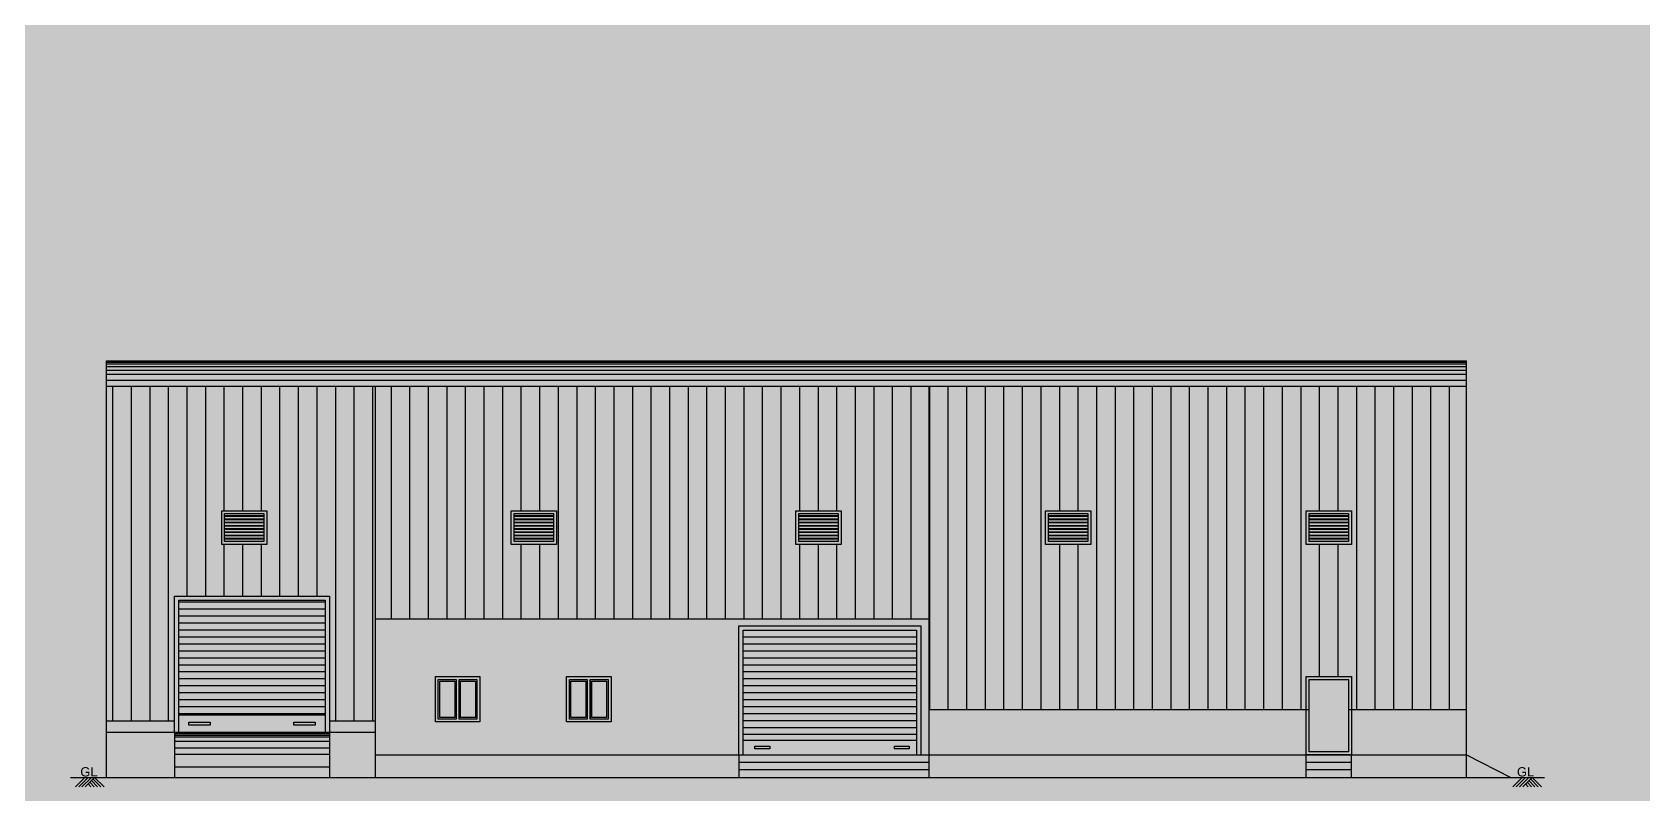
# Model space of a CAD drawing. Header units: metres. Extents: x 0 to 11269, y -5244 to -4054.
# Drawn here: x 10379.48 to 10422.86, y -4831.08 to -4810.58 of the extents above; entities that cross this region are included whole.
import ezdxf

# ---------------------------------------------------------------- set-up
doc = ezdxf.new("R2010")
doc.units = ezdxf.units.M
doc.header["$MEASUREMENT"] = 0
for name, color, linetype in [('2CON', 5, 'Continuous'), ('BOUNDARY', 6, 'Continuous'), ('DIM', 3, 'Continuous')]:
    doc.layers.add(name, color=color, linetype=linetype)
doc.styles.get("Standard").update_dxf_attribs({"font": 'arial.ttf'})
doc.dimstyles.new('300', dxfattribs={"dimscale": 0.1, "dimtxt": 500, "dimasz": 2000, "dimexe": 400, "dimexo": 1500, "dimgap": 0, "dimtad": 1, "dimlfac": 0.001, "dimzin": 0, "dimdsep": 46, "dimtxsty": 'Standard', "dimcen": 800, "dimse1": 1, "dimse2": 1, "dimclrd": 1, "dimclre": 5, "dimclrt": 3, "dimadec": 0, "dimazin": 0, "dimtfac": 1, "dimtix": 1, "dimtofl": 0, "dimtmove": 1, "dimatfit": 3, "dimfxl": 0, "dimtolj": 1, "dimtzin": 0, "dimarcsym": 0})
doc.dimstyles.new('GG', dxfattribs={"dimscale": 0.1, "dimtxt": 2000, "dimasz": 2000, "dimexe": 400, "dimexo": 1500, "dimgap": 0.08, "dimtad": 1, "dimlfac": 0.001, "dimzin": 0, "dimdsep": 46, "dimtxsty": 'Standard', "dimcen": 800, "dimse1": 1, "dimse2": 1, "dimclrd": 1, "dimclre": 5, "dimclrt": 3, "dimadec": 0, "dimazin": 0, "dimtfac": 1, "dimtix": 1, "dimtofl": 0, "dimtmove": 0, "dimatfit": 3, "dimfxl": 0, "dimtolj": 1, "dimtzin": 0, "dimarcsym": 0})
pattern_1 = [(270, (4975.15453, 821.2048), (0.5, -1e-16), [])]
pattern_2 = [(180, (4975.15453, 821.2048), (0, -0.1875), [])]

msp = doc.modelspace()

# ---------------------------------------------------------------- hatches: boundary and pattern name
at = {"layer": 'DIM', "linetype": 'ByBlock', "ltscale": 100}
h = msp.add_hatch(dxfattribs=at)
h.set_pattern_fill('ANSI31', color=4, scale=4, angle=225, style=0)
h.set_pattern_definition(pattern_1)
h.paths.add_polyline_path([(10385.80403, -4823.4627), (10385.80403, -4824.3727), (10384.58403, -4824.3727), (10384.58403, -4823.4627)])
h.paths.add_polyline_path([(10388.72803, -4820.11126), (10381.48303, -4820.11126), (10381.48303, -4829.1152), (10383.31103, -4829.1152), (10383.31103, -4825.7602), (10387.48903, -4825.7602), (10387.48903, -4829.1152), (10388.72803, -4829.1152)])
h = msp.add_hatch(dxfattribs=at)
h.set_pattern_fill('ANSI31', color=4, scale=4, angle=225, style=0)
h.set_pattern_definition(pattern_1)
h.paths.add_polyline_path([(10401.26653, -4823.4627), (10401.26653, -4824.3727), (10400.04653, -4824.3727), (10400.04653, -4823.4627)])
h.paths.add_polyline_path([(10392.37953, -4824.3727), (10392.37953, -4823.4627), (10393.59953, -4823.4627), (10393.59953, -4824.3727)])
h.paths.add_polyline_path([(10403.64303, -4820.11126), (10388.72803, -4820.11126), (10388.72803, -4826.3702), (10403.64303, -4826.3702)])
h = msp.add_hatch(dxfattribs=at)
h.set_pattern_fill('ANSI31', color=4, scale=4, angle=225, style=0)
h.set_pattern_definition(pattern_1)
h.paths.add_polyline_path([(10403.64303, -4828.8102), (10413.79603, -4828.8102), (10413.79603, -4827.9302), (10415.01603, -4827.9302), (10415.01603, -4828.8102), (10418.10803, -4828.8102), (10418.10803, -4820.11126), (10403.64303, -4820.11126)])
h.paths.add_polyline_path([(10406.77653, -4824.3727), (10406.77653, -4823.4627), (10407.99653, -4823.4627), (10407.99653, -4824.3727)], flags=16)
h.paths.add_polyline_path([(10415.01603, -4824.3727), (10415.01603, -4823.4627), (10413.79603, -4823.4627), (10413.79603, -4824.3727)], flags=16)
h = msp.add_hatch(dxfattribs=at)
h.set_pattern_fill('ANSI31', color=4, scale=1.5, angle=135, style=0)
h.set_pattern_definition(pattern_2)
h.paths.add_polyline_path([(10387.37403, -4825.8752), (10383.42603, -4825.8752), (10383.42603, -4828.9557), (10387.37403, -4828.9557)])
h = msp.add_hatch(dxfattribs=at)
h.set_pattern_fill('ANSI31', color=4, scale=1.5, angle=135, style=0)
h.set_pattern_definition(pattern_2)
h.paths.add_polyline_path([(10398.62653, -4826.6782), (10398.62653, -4829.6442), (10403.29803, -4829.6442), (10403.29803, -4826.6782)])

# ---------------------------------------------------------------- linework, layer by layer
at = {"layer": '2CON'}
for p, q in [((10380.64335, -4830.89221), (10380.89537, -4830.6402)), ((10380.73245, -4830.89221), (10380.98447, -4830.6402)), ((10380.82155, -4830.89221), (10381.07357, -4830.6402)), ((10380.91065, -4830.89221), (10381.16267, -4830.6402)), ((10381.32558, -4830.89221), (10381.11812, -4830.68475)), ((10381.41468, -4830.89221), (10381.16267, -4830.6402)), ((10419.36117, -4830.89221), (10419.61318, -4830.6402)), ((10419.45027, -4830.89221), (10419.70228, -4830.6402)), ((10419.53937, -4830.89221), (10419.79138, -4830.6402)), ((10419.62847, -4830.89221), (10419.88048, -4830.6402)), ((10420.04339, -4830.89221), (10419.83593, -4830.68475)), ((10420.13249, -4830.89221), (10419.88048, -4830.6402)), ((10381.05828, -4830.89221), (10380.98447, -4830.8184)), ((10381.14738, -4830.89221), (10381.02902, -4830.77385)), ((10381.23648, -4830.89221), (10381.07357, -4830.7293)), ((10419.77609, -4830.89221), (10419.70228, -4830.8184)), ((10419.86519, -4830.89221), (10419.74683, -4830.77385)), ((10419.95429, -4830.89221), (10419.79138, -4830.7293))]:
    msp.add_line(p, q, dxfattribs=at)
at = {"layer": 'DIM', "color": 4, "linetype": 'ByBlock', "ltscale": 100}
for p, q in [((10381.48303, -4830.6402), (10381.48303, -4819.4302)), ((10381.48303, -4819.4302), (10418.10803, -4819.4302)), ((10418.10803, -4830.6402), (10418.10803, -4819.4302)), ((10381.48303, -4819.4637), (10418.10803, -4819.4637)), ((10381.48303, -4819.5117), (10418.10803, -4819.5117)), ((10381.48303, -4819.5832), (10418.10803, -4819.5832)), ((10381.48303, -4819.6792), (10418.10803, -4819.6792)), ((10381.48303, -4819.7892), (10418.10803, -4819.7892)), ((10381.48303, -4819.9517), (10418.10803, -4819.9517)), ((10381.48303, -4820.11126), (10418.10803, -4820.11126)), ((10388.72803, -4830.6402), (10388.72803, -4820.11126)), ((10388.72803, -4830.6402), (10388.72803, -4820.11126)), ((10403.64303, -4830.6402), (10403.64303, -4820.11126)), ((10388.72803, -4826.3702), (10403.64303, -4826.3702)), ((10388.72803, -4826.3702), (10403.64303, -4826.3702)), ((10390.89953, -4828.0102), (10390.89953, -4829.0702)), ((10390.97953, -4828.0102), (10390.97953, -4829.0702)), ((10394.43253, -4828.0102), (10394.43253, -4829.0702)), ((10394.51253, -4828.0102), (10394.51253, -4829.0702)), ((10383.42603, -4828.9557), (10387.37403, -4828.9557)), ((10403.64303, -4828.8102), (10413.87603, -4828.8102)), ((10414.93603, -4828.8102), (10418.10803, -4828.8102)), ((10381.48303, -4829.1152), (10383.31103, -4829.1152)), ((10381.48303, -4829.4202), (10388.72803, -4829.4202)), ((10383.31103, -4829.4202), (10383.31103, -4830.6402)), ((10383.31103, -4829.4202), (10387.48903, -4829.4202)), ((10387.48903, -4829.1152), (10388.72803, -4829.1152)), ((10387.48903, -4829.4202), (10387.48903, -4830.6402)), ((10383.31103, -4829.4282), (10387.48903, -4829.4282)), ((10383.31103, -4829.4587), (10387.48903, -4829.4587)), ((10383.31103, -4829.5047), (10387.48903, -4829.5047)), ((10383.31103, -4829.5532), (10387.48903, -4829.5532)), ((10383.31103, -4829.6657), (10387.48903, -4829.6657)), ((10383.31103, -4829.8487), (10387.48903, -4829.8487)), ((10398.62653, -4829.6442), (10403.29803, -4829.6442)), ((10383.31103, -4830.0187), (10387.48903, -4830.0187)), ((10388.72803, -4830.0302), (10418.10803, -4830.0302)), ((10398.51153, -4830.0302), (10398.51153, -4830.6402)), ((10398.51153, -4830.2302), (10403.64303, -4830.2302)), ((10413.79603, -4830.6402), (10413.79603, -4830.0302)), ((10413.79603, -4830.2302), (10415.01603, -4830.2302)), ((10415.01603, -4830.6402), (10415.01603, -4830.0302)), ((10418.10803, -4830.0302), (10419.30253, -4830.6402)), ((10380.51535, -4830.6402), (10420.21596, -4830.6402)), ((10383.31103, -4830.3597), (10387.48903, -4830.3597)), ((10398.51153, -4830.4302), (10403.64303, -4830.4302)), ((10413.79603, -4830.4302), (10415.01603, -4830.4302))]:
    msp.add_line(p, q, dxfattribs=at)
for points in [[(10384.58403, -4824.3727), (10384.58403, -4823.4627), (10385.80403, -4823.4627), (10385.80403, -4824.3727)], [(10384.66403, -4824.2927), (10384.66403, -4823.5427), (10385.72403, -4823.5427), (10385.72403, -4824.2927)], [(10384.66403, -4823.6192), (10384.66403, -4823.5967), (10385.72403, -4823.5967), (10385.72403, -4823.6192)], [(10384.66403, -4823.7062), (10384.66403, -4823.6837), (10385.72403, -4823.6837), (10385.72403, -4823.7062)], [(10384.66403, -4823.7932), (10384.66403, -4823.7707), (10385.72403, -4823.7707), (10385.72403, -4823.7932)], [(10392.37953, -4824.3727), (10392.37953, -4823.4627), (10393.59953, -4823.4627), (10393.59953, -4824.3727)], [(10392.45953, -4824.2927), (10392.45953, -4823.5427), (10393.51953, -4823.5427), (10393.51953, -4824.2927)], [(10392.45953, -4823.6192), (10392.45953, -4823.5967), (10393.51953, -4823.5967), (10393.51953, -4823.6192)], [(10392.45953, -4823.7062), (10392.45953, -4823.6837), (10393.51953, -4823.6837), (10393.51953, -4823.7062)], [(10392.45953, -4823.7932), (10392.45953, -4823.7707), (10393.51953, -4823.7707), (10393.51953, -4823.7932)], [(10400.04653, -4824.3727), (10400.04653, -4823.4627), (10401.26653, -4823.4627), (10401.26653, -4824.3727)], [(10400.12653, -4824.2927), (10400.12653, -4823.5427), (10401.18653, -4823.5427), (10401.18653, -4824.2927)], [(10400.12653, -4823.6192), (10400.12653, -4823.5967), (10401.18653, -4823.5967), (10401.18653, -4823.6192)], [(10400.12653, -4823.7062), (10400.12653, -4823.6837), (10401.18653, -4823.6837), (10401.18653, -4823.7062)], [(10400.12653, -4823.7932), (10400.12653, -4823.7707), (10401.18653, -4823.7707), (10401.18653, -4823.7932)], [(10406.77653, -4824.3727), (10406.77653, -4823.4627), (10407.99653, -4823.4627), (10407.99653, -4824.3727)], [(10406.85653, -4824.2927), (10406.85653, -4823.5427), (10407.91653, -4823.5427), (10407.91653, -4824.2927)], [(10406.85653, -4823.6192), (10406.85653, -4823.5967), (10407.91653, -4823.5967), (10407.91653, -4823.6192)], [(10406.85653, -4823.7062), (10406.85653, -4823.6837), (10407.91653, -4823.6837), (10407.91653, -4823.7062)], [(10406.85653, -4823.7932), (10406.85653, -4823.7707), (10407.91653, -4823.7707), (10407.91653, -4823.7932)], [(10413.79603, -4824.3727), (10413.79603, -4823.4627), (10415.01603, -4823.4627), (10415.01603, -4824.3727)], [(10413.87603, -4824.2927), (10413.87603, -4823.5427), (10414.93603, -4823.5427), (10414.93603, -4824.2927)], [(10413.87603, -4823.6192), (10413.87603, -4823.5967), (10414.93603, -4823.5967), (10414.93603, -4823.6192)], [(10413.87603, -4823.7062), (10413.87603, -4823.6837), (10414.93603, -4823.6837), (10414.93603, -4823.7062)], [(10413.87603, -4823.7932), (10413.87603, -4823.7707), (10414.93603, -4823.7707), (10414.93603, -4823.7932)], [(10384.66403, -4823.8802), (10384.66403, -4823.8577), (10385.72403, -4823.8577), (10385.72403, -4823.8802)], [(10384.66403, -4823.9672), (10384.66403, -4823.9447), (10385.72403, -4823.9447), (10385.72403, -4823.9672)], [(10384.66403, -4824.0542), (10384.66403, -4824.0317), (10385.72403, -4824.0317), (10385.72403, -4824.0542)], [(10384.66403, -4824.1412), (10384.66403, -4824.1187), (10385.72403, -4824.1187), (10385.72403, -4824.1412)], [(10384.66403, -4824.2282), (10384.66403, -4824.2057), (10385.72403, -4824.2057), (10385.72403, -4824.2282)], [(10392.45953, -4823.8802), (10392.45953, -4823.8577), (10393.51953, -4823.8577), (10393.51953, -4823.8802)], [(10392.45953, -4823.9672), (10392.45953, -4823.9447), (10393.51953, -4823.9447), (10393.51953, -4823.9672)], [(10392.45953, -4824.0542), (10392.45953, -4824.0317), (10393.51953, -4824.0317), (10393.51953, -4824.0542)], [(10392.45953, -4824.1412), (10392.45953, -4824.1187), (10393.51953, -4824.1187), (10393.51953, -4824.1412)], [(10392.45953, -4824.2282), (10392.45953, -4824.2057), (10393.51953, -4824.2057), (10393.51953, -4824.2282)], [(10400.12653, -4823.8802), (10400.12653, -4823.8577), (10401.18653, -4823.8577), (10401.18653, -4823.8802)], [(10400.12653, -4823.9672), (10400.12653, -4823.9447), (10401.18653, -4823.9447), (10401.18653, -4823.9672)], [(10400.12653, -4824.0542), (10400.12653, -4824.0317), (10401.18653, -4824.0317), (10401.18653, -4824.0542)], [(10400.12653, -4824.1412), (10400.12653, -4824.1187), (10401.18653, -4824.1187), (10401.18653, -4824.1412)], [(10400.12653, -4824.2282), (10400.12653, -4824.2057), (10401.18653, -4824.2057), (10401.18653, -4824.2282)], [(10406.85653, -4823.8802), (10406.85653, -4823.8577), (10407.91653, -4823.8577), (10407.91653, -4823.8802)], [(10406.85653, -4823.9672), (10406.85653, -4823.9447), (10407.91653, -4823.9447), (10407.91653, -4823.9672)], [(10406.85653, -4824.0542), (10406.85653, -4824.0317), (10407.91653, -4824.0317), (10407.91653, -4824.0542)], [(10406.85653, -4824.1412), (10406.85653, -4824.1187), (10407.91653, -4824.1187), (10407.91653, -4824.1412)], [(10406.85653, -4824.2282), (10406.85653, -4824.2057), (10407.91653, -4824.2057), (10407.91653, -4824.2282)], [(10413.87603, -4823.8802), (10413.87603, -4823.8577), (10414.93603, -4823.8577), (10414.93603, -4823.8802)], [(10413.87603, -4823.9672), (10413.87603, -4823.9447), (10414.93603, -4823.9447), (10414.93603, -4823.9672)], [(10413.87603, -4824.0542), (10413.87603, -4824.0317), (10414.93603, -4824.0317), (10414.93603, -4824.0542)], [(10413.87603, -4824.1412), (10413.87603, -4824.1187), (10414.93603, -4824.1187), (10414.93603, -4824.1412)], [(10413.87603, -4824.2282), (10413.87603, -4824.2057), (10414.93603, -4824.2057), (10414.93603, -4824.2282)], [(10390.33953, -4827.9302), (10391.53953, -4827.9302), (10391.53953, -4829.1502), (10390.33953, -4829.1502)], [(10390.33953, -4827.9302), (10391.53953, -4827.9302), (10391.53953, -4829.1502), (10390.33953, -4829.1502)], [(10390.41953, -4828.0102), (10390.89953, -4828.0102), (10390.89953, -4829.0702), (10390.41953, -4829.0702)], [(10390.45953, -4828.0502), (10390.85953, -4828.0502), (10390.85953, -4829.0302), (10390.45953, -4829.0302)], [(10390.97953, -4828.0102), (10391.45953, -4828.0102), (10391.45953, -4829.0702), (10390.97953, -4829.0702)], [(10391.01953, -4828.0502), (10391.41953, -4828.0502), (10391.41953, -4829.0302), (10391.01953, -4829.0302)], [(10393.87253, -4827.9302), (10395.07253, -4827.9302), (10395.07253, -4829.1502), (10393.87253, -4829.1502)], [(10393.95253, -4828.0102), (10394.43253, -4828.0102), (10394.43253, -4829.0702), (10393.95253, -4829.0702)], [(10393.99253, -4828.0502), (10394.39253, -4828.0502), (10394.39253, -4829.0302), (10393.99253, -4829.0302)], [(10394.51253, -4828.0102), (10394.99253, -4828.0102), (10394.99253, -4829.0702), (10394.51253, -4829.0702)], [(10394.55253, -4828.0502), (10394.95253, -4828.0502), (10394.95253, -4829.0302), (10394.55253, -4829.0302)], [(10413.79603, -4827.9302), (10415.01603, -4827.9302), (10415.01603, -4830.0302), (10413.79603, -4830.0302)], [(10413.87603, -4828.0102), (10414.93603, -4828.0102), (10414.93603, -4829.9502), (10413.87603, -4829.9502)], [(10383.69503, -4829.1517), (10384.27003, -4829.1517), (10384.27003, -4829.2382), (10383.69503, -4829.2382)], [(10386.52553, -4829.1517), (10387.10053, -4829.1517), (10387.10053, -4829.2382), (10386.52553, -4829.2382)], [(10398.94753, -4829.8042), (10399.34603, -4829.8042), (10399.34603, -4829.8712), (10398.94753, -4829.8712)], [(10402.70628, -4829.8042), (10403.10478, -4829.8042), (10403.10478, -4829.8712), (10402.70628, -4829.8712)]]:
    msp.add_lwpolyline(points, close=True, dxfattribs=at)
for points in [[(10383.31103, -4829.4202), (10383.31103, -4825.7602), (10387.48903, -4825.7602), (10387.48903, -4829.4202)], [(10383.42603, -4829.4202), (10383.42603, -4825.8752), (10387.37403, -4825.8752), (10387.37403, -4829.4202)], [(10398.51153, -4830.0302), (10398.51153, -4826.5632), (10403.41303, -4826.5632), (10403.41303, -4830.0302)], [(10398.62653, -4830.0302), (10398.62653, -4826.6782), (10403.29803, -4826.6782), (10403.29803, -4830.0302)], [(10390.89953, -4829.0702), (10390.41953, -4829.0702), (10390.41953, -4828.0102), (10390.89953, -4828.0102)], [(10390.89953, -4829.0702), (10390.41953, -4829.0702), (10390.41953, -4828.0102), (10390.89953, -4828.0102)], [(10390.97953, -4828.0102), (10391.45953, -4828.0102), (10391.45953, -4829.0702), (10390.97953, -4829.0702)], [(10390.97953, -4828.0102), (10391.45953, -4828.0102), (10391.45953, -4829.0702), (10390.97953, -4829.0702)], [(10394.43253, -4829.0702), (10393.95253, -4829.0702), (10393.95253, -4828.0102), (10394.43253, -4828.0102)], [(10394.51253, -4828.0102), (10394.99253, -4828.0102), (10394.99253, -4829.0702), (10394.51253, -4829.0702)]]:
    msp.add_lwpolyline(points, dxfattribs=at)

# ---------------------------------------------------------------- texts
at = {"color": 2}
for p in [(10380.77653, -4830.61681), (10419.47047, -4830.61681)]:
    msp.add_text('GL', height=0.25, dxfattribs=at).set_placement(p)

# ---------------------------------------------------------------- leaders
at = {"layer": 'BOUNDARY', "color": 4, "ltscale": 30}
for points in [[(10447.84655, -4819.74964), (10447.84655, -4820.2162), (10447.6489, -4820.2162)], [(10448.19155, -4819.93255), (10448.19155, -4820.56585), (10447.94899, -4820.56585)], [(10437.04007, -4829.4402), (10437.04007, -4830.94097), (10436.84242, -4830.94097)], [(10437.38507, -4829.9887), (10437.38507, -4831.38252), (10437.14251, -4831.38252)]]:
    msp.add_leader(points, dimstyle='GG', override={"dimgap": 0.04, "dimtad": 0}, dxfattribs=at)
at = {"layer": 'DIM', "color": 4, "linetype": 'ByBlock', "ltscale": 100}
for points in [[(10433.15647, -4819.53116), (10433.15647, -4818.66873), (10433.45827, -4818.66873)], [(10433.5046, -4819.87773), (10433.5046, -4819.31073), (10433.70224, -4819.31073)], [(10460.50999, -4816.79493), (10460.25259, -4816.44735), (10460.10104, -4816.44735)], [(10433.58494, -4836.98672), (10433.58494, -4836.12429), (10433.8354, -4836.12429)], [(10433.93307, -4837.33329), (10433.93307, -4836.76629), (10434.14385, -4836.76629)], [(10433.6197, -4854.55346), (10433.6197, -4853.69104), (10433.72734, -4853.69104)], [(10433.96784, -4854.90004), (10433.96784, -4854.33304), (10434.04584, -4854.33304)], [(10388.23355, -4855.597), (10388.23355, -4854.9575), (10388.49255, -4854.9575)], [(10389.5788, -4856.48554), (10389.5788, -4856.05715), (10389.8378, -4856.05715)], [(10446.07479, -4836.15356), (10445.7272, -4835.6999), (10445.7272, -4835.54835)], [(10357.44577, -4838.15418), (10357.97765, -4837.42831), (10358.23665, -4837.42831)], [(10411.64429, -4855.73493), (10411.32479, -4855.09543), (10411.58379, -4855.09543)], [(10540.0576, -4876.08485), (10539.72421, -4875.41778), (10539.6193, -4875.41778)], [(10528.43394, -4818.56035), (10527.9761, -4818.512), (10527.9761, -4818.266)], [(10264.78864, -4847.24193), (10265.27058, -4847.164), (10265.27058, -4846.918)], [(10446.01166, -4818.95853), (10445.12518, -4818.95853), (10445.12518, -4818.71253)], [(10427.37057, -4828.9002), (10426.99834, -4828.9002), (10426.99834, -4828.6542)], [(10229.16064, -4834.07491), (10229.97564, -4834.07491), (10229.97564, -4833.64641)], [(10398.31303, -4837.12847), (10397.39303, -4837.12847)], [(10399.97803, -4843.90547), (10398.75803, -4843.90547)], [(10427.35107, -4846.85279), (10426.97884, -4846.85279), (10426.97884, -4846.60679)], [(10213.10059, -4847.28963), (10213.76159, -4847.28963), (10213.76159, -4847.08313)], [(10399.69303, -4854.95493), (10400.61303, -4854.95493)], [(10462.44716, -4859.6373), (10461.63216, -4859.6373), (10461.63216, -4859.2088)]]:
    msp.add_leader(points, dimstyle='300', override={"dimgap": 0.04, "dimtad": 0, "dimfxl": 0.1875}, dxfattribs=at)
at = {"layer": 'DIM', "color": 7, "linetype": 'ByBlock', "ltscale": 100}
for points in [[(10392.31991, -4863.25111), (10392.31991, -4862.55191)], [(10398.03838, -4863.50465), (10398.03838, -4862.85925), (10397.63699, -4863.04813)], [(10211.46091, -4840.68346), (10211.94671, -4840.68346), (10211.94671, -4840.21986)], [(10408.24223, -4859.06645), (10407.54303, -4859.06645)]]:
    msp.add_leader(points, dimstyle='300', override={"dimgap": 0.04, "dimtad": 0, "dimfxl": 0.1875}, dxfattribs=at)

doc.saveas('drawing.dxf')
